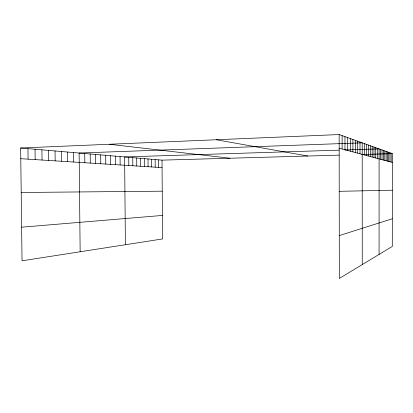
<?xml version="1.0" encoding="UTF-8"?>
<svg xmlns="http://www.w3.org/2000/svg" width="413" height="413" viewBox="0 0 413 413"><rect width="100%" height="100%" fill="white"/><g stroke="black" fill="none" stroke-linecap="round" stroke-linejoin="round"><path stroke-width="0.62" d="M375.742 157.988L375.742 147.684M377.441 158.447L377.446 148.293M379.077 254.423L379.093 148.886L344.891 149.965M380.579 159.284L380.579 149.418M382.025 159.671L382.03 149.94M383.434 160.048L383.44 150.446M384.808 160.414L384.813 150.936M386.145 160.771L386.15 151.416M387.446 161.122L387.451 151.881M388.716 161.462L388.721 152.34M389.955 161.793L389.96 152.784M391.168 162.113L391.173 153.218M339.15 134.555L392.35 153.641L392.293 246.437L339.326 278.445L339.15 134.555L20.65 148.009L22.044 260.804L162.588 238.936L162.004 160.146L20.65 148.009M339.274 235.596L392.309 218.771M21.631 227.191L162.412 215.436M339.114 150.151L124.618 156.935L125.387 244.723M162.004 160.146L339.171 155.143M361.654 154.508L392.35 153.641M339.218 191.317L392.329 190.207M21.202 192.479L162.237 191.183M20.784 158.7L162.061 167.606M109.331 144.261L229.917 158.225M216.206 139.749L307.768 156.026M339.166 148.21L392.345 162.433M35.043 149.243L35.167 159.609M27.96 148.639L28.089 159.16M80.148 251.765L79.131 153.032L362.201 142.826L362.253 264.588M73.364 152.536L73.462 162.02M67.433 152.025L67.536 161.648M61.33 151.504L61.439 161.261M55.048 150.962L55.161 160.869M48.579 150.409L48.693 160.461M41.914 149.836L42.033 160.043M128.737 157.291L128.81 165.51M120.069 156.542L120.147 164.963M115.408 156.145L115.485 164.668M110.622 155.732L110.705 164.369M105.713 155.314L105.795 164.059M100.679 154.88L100.762 163.744M95.506 154.436L95.594 163.419M90.194 153.982L90.287 163.083M84.737 153.512L84.83 162.737M158.613 159.857L158.669 167.394M155.154 159.557L155.211 167.172M151.623 159.253L151.679 166.95M148.009 158.943L148.071 166.723M144.323 158.628L144.385 166.491M140.554 158.303L140.621 166.253M136.703 157.972L136.77 166.011M132.764 157.637L132.836 165.763M368.381 145.04L368.386 156.021M366.393 144.328L366.393 155.489M364.333 143.59L364.333 154.937M359.997 142.036L360.002 153.781M357.715 141.215L357.72 153.171M355.35 140.368L355.361 152.536M352.898 139.486L352.909 151.881M350.353 138.577L350.363 151.204M347.715 137.627L347.725 150.497M344.969 136.641L344.984 149.764M342.119 135.619L342.134 149M373.987 147.054L373.987 157.523M372.18 146.403L372.18 157.038M370.311 145.732L370.311 156.537"/></g></svg>
